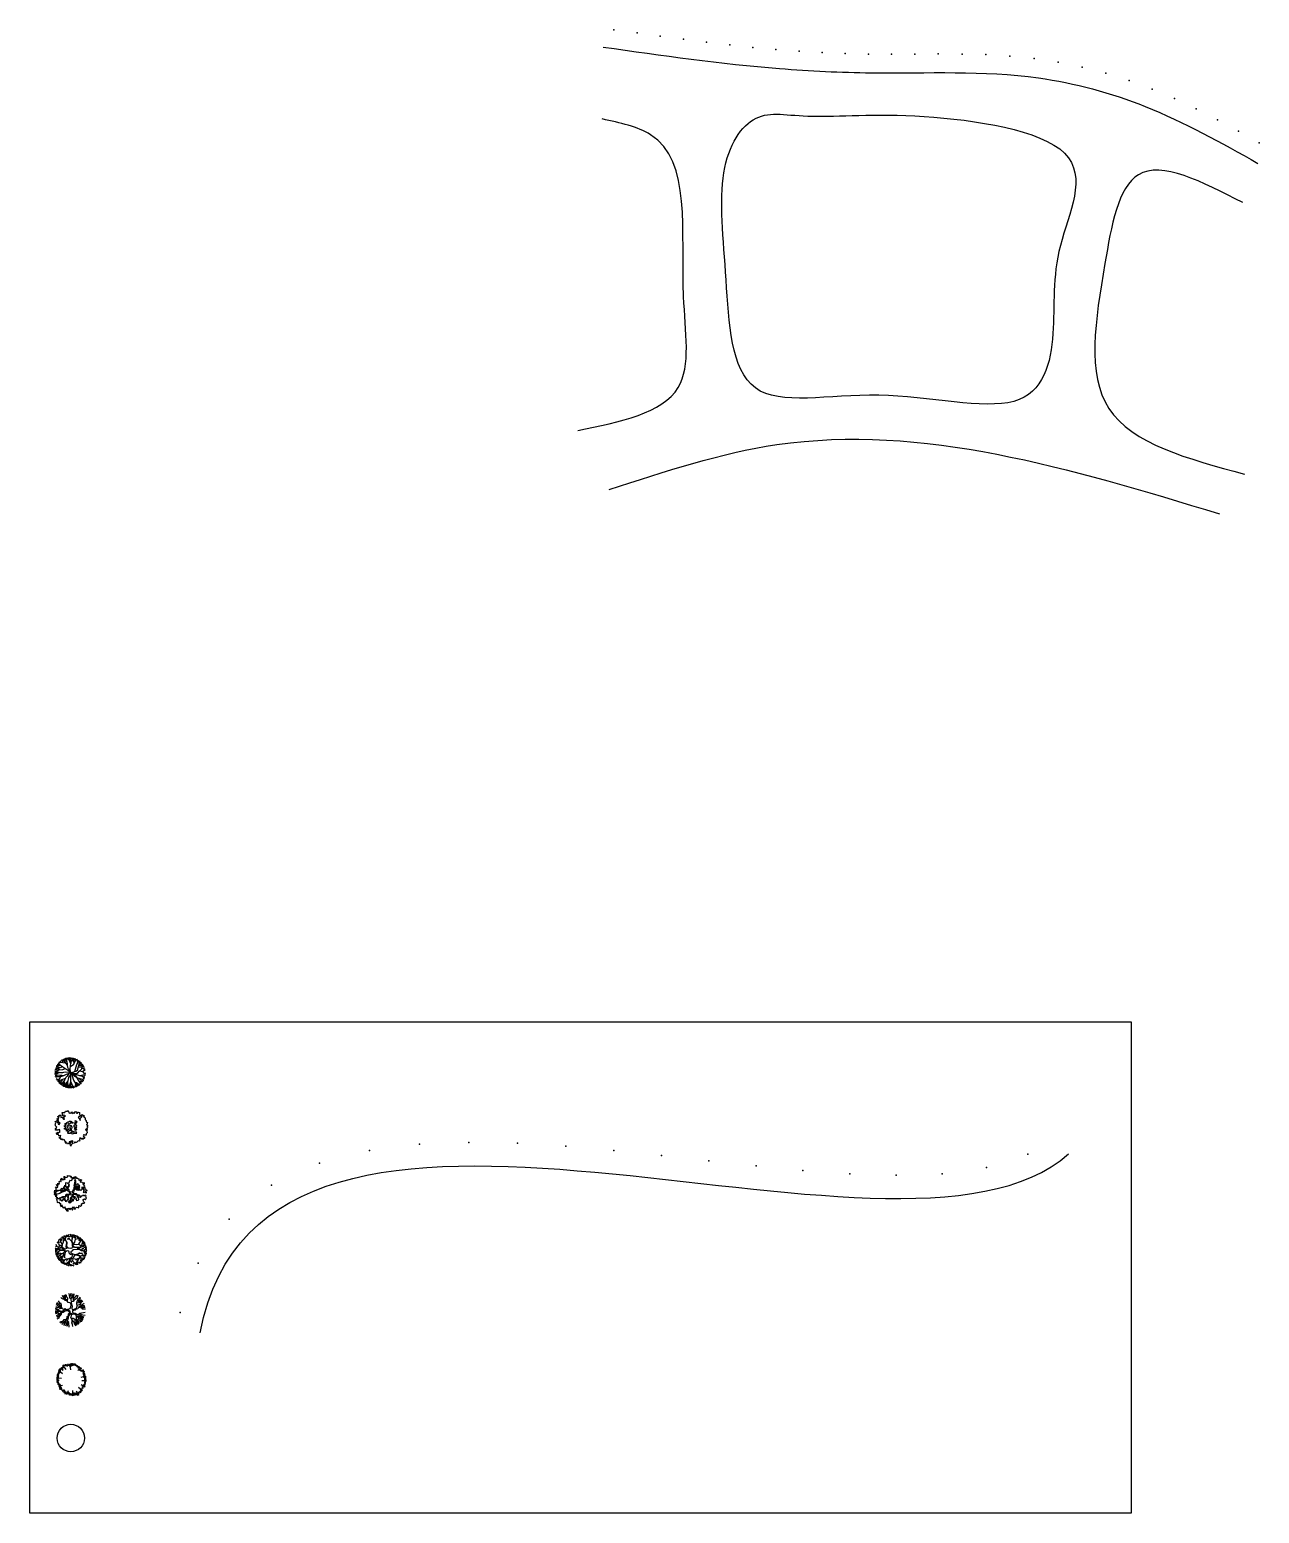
# Model space of a CAD drawing. Header units: millimetres. Extents: x -21385 to 341565, y -192336 to 174804.
# Drawn here: x 162239 to 341565, y -41596 to 174804 of the extents above; entities that cross this region are included whole.
import ezdxf

# ---------------------------------------------------------------- set-up
doc = ezdxf.new("R2010")
doc.units = ezdxf.units.MM

# ---------------------------------------------------------------- blocks, each defined once
blk = doc.blocks.new('SYMBOL_Baum_2_2D')
for points in [[(-1.877314, 1252.544335), (-272.324504, 1838.62415), (-315.855227, 2168.110385)], [(-288.219755, 1958.936109), (-124.4886, 2048.593451), (-42.293363, 2192.505927)], [(-124.4886, 2048.593451), (-221.359814, 2169.933198)], [(-175.398927, 1628.578987), (-46.38064, 1908.835359), (-13.441886, 2183.503199)], [(9.555715, 0.18433), (-67.835408, 102.781304), (-79.582596, 216.203819), (-81.589739, 320.254948), (-84.313718, 461.467194), (-87.242508, 613.296902), (-72.838449, 802.635906), (-56.635326, 953.772527), (-40.084025, 1086.859462), (-4.76947, 1238.364742), (20.46013, 1362.05981), (37.400571, 1474.973567), (54.50486, 1579.393354), (52.313388, 1693.000199), (59.677632, 1806.791373), (67.226205, 1911.026831), (65.403392, 2005.522244), (62.313771, 2165.689523)], [(-1756.717496, 349.39756), (-1979.046568, 179.563226), (-2347.612603, 124.657242)], [(0, 0), (-841.640318, 22.001875), (-1059.113961, 8.247544), (-1218.700322, -33.067958), (-1389.641462, -36.365406), (-1531.038037, -29.53367), (-1748.88034, -24.176569), (-1975.216612, -18.983316), (-2164.576097, -3.51751), (-2335.332908, -16.370675)], [(9.555715, 0.18433), (-403.371832, -177.723635), (-684.666598, -296.798919), (-862.094565, -404.311345), (-1097.409816, -484.262599), (-1324.114747, -459.957914), (-1589.206391, -427.896578), (-1930.948572, -386.692415), (-2323.792542, -261.464815)], [(-850.462059, 552.812514), (-1208.679207, 383.484735), (-2322.591081, 314.201056)], [(-1971.921004, 336.012218), (-2097.753194, 441.74656), (-2286.928349, 447.65665)], [(-1818.096911, 645.761541), (-2261.035038, 503.941614)], [(-2038.721804, 575.121864), (-2206.904103, 704.114224)], [(-1957.704228, 780.084748), (-2162.194413, 809.066519)], [(-1287.845218, 845.208281), (-1564.178987, 697.393826), (-2108.137085, 980.051889)], [(-1623.126733, 357.706709), (-1818.096911, 645.761541), (-2105.788916, 922.564459)], [(0, 0), (-201.454851, 146.938007), (-345.735986, 248.244675), (-479.031, 330.644722), (-650.917536, 431.418883), (-833.605864, 541.54395), (-1369.462401, 899.770323), (-1531.793221, 1000.728814), (-1843.762278, 985.15167), (-2070.43502, 991.682481)], [(-1796.732673, 1135.024186), (-2006.461758, 1105.221593)], [(-1687.77775, 992.940242), (-1897.236539, 1266.087429)], [(-1531.793221, 1000.728814), (-1649.598681, 1216.195315), (-1860.196731, 1314.853667)], [(-1649.598681, 1216.195315), (-1778.197844, 1413.777845)], [(-485.545276, 1048.093796), (-744.874559, 1337.737258), (-1180.582914, 1404.744491), (-1748.640886, 1450.080161)], [(-1464.6119, 1427.412326), (-1642.271615, 1555.378713)], [(-1423.846919, 1571.666337), (-1561.938652, 1628.360188)], [(-1396.53036, 1421.978863), (-1451.163478, 1721.353812)], [(9.555715, 0.18433), (-299.136374, -185.272208), (-446.258709, -377.171342), (-556.772916, -539.686492), (-714.328384, -741.346153), (-878.923668, -1018.553643), (-1422.860548, -1855.842977)], [(-1197.942264, 1678.752122), (-1350.140273, 1790.47983)], [(-909.86975, 1614.453779), (-1052.247581, 1634.518311), (-1229.326141, 1866.471814)], [(-1180.582914, 1404.744491), (-1210.52427, 1877.352044)], [(-744.874559, 1337.737258), (-1101.473555, 1935.796105)], [(-559.28561, 1549.541484), (-884.006671, 1722.734976), (-1040.751831, 1974.625277)], [(-727.512949, 1924.374155), (-890.007618, 2033.826616)], [(-884.006671, 1722.734976), (-727.512949, 1924.374155), (-768.644122, 2074.4048)], [(-615.17593, 1992.393893), (-740.161303, 2084.513504)], [(9.555715, 0.18433), (-86.651172, -408.471612), (-354.580748, -724.847362), (-493.097775, -1417.911189), (-723.409985, -2197.717045)], [(9.555715, 0.18433), (0, 0), (-58.255943, 46.672603), (-106.058272, 102.043987), (-145.55096, 167.134934), (-184.166232, 241.802078), (-223.679402, 307.954772), (-272.403378, 411.104735), (-332.092994, 532.099572), (-390.188356, 625.50949), (-430.418362, 728.823301), (-451.168278, 813.394339), (-480.965151, 926.468676), (-482.972294, 1030.519805), (-504.992035, 1180.919108), (-517.107881, 1313.453055), (-547.966501, 1426.506911), (-560.061867, 1557.979112), (-571.624725, 1661.845911), (-582.678826, 1794.400339), (-594.241685, 1898.267139), (-615.17593, 1992.393893), (-617.183072, 2096.445021), (-620.726264, 2110.886111)], [(-272.324504, 1838.62415), (-454.114934, 1957.263667), (-527.358012, 2131.068947)], [(-454.114934, 1957.263667), (-417.366706, 2034.446712), (-402.118407, 2151.666907)], [(-63.59805, 888.826861), (420.666332, 1208.334297), (574.784253, 1533.136037), (670.620916, 2033.351299)], [(0, 0), (-43.837286, -700.796729), (-31.446252, -1343.153187), (-39.296376, -1872.250978), (22.154715, -2284.869292)], [(0, 0), (1274.71555, -448.063655), (2052.852329, -629.073229)], [(0, 0), (520.022072, -528.474426), (941.346849, -785.882408), (1682.008194, -969.153357), (1961.95693, -900.568927)], [(0, 0), (776.271568, -542.649925), (954.548191, -974.688904), (1158.91135, -1272.394873), (1725.377717, -1335.196659)], [(0, 0), (119.443943, -300.406198), (220.124632, -619.23074), (321.37879, -967.784177), (430.714029, -1239.707557), (673.528612, -1603.5867), (954.197399, -1947.617093), (990.203307, -2002.074438)], [(9.555715, 0.18433), (413.319955, 102.503503), (704.723426, 193.095969), (948.488416, 330.565848), (1073.222352, 691.975718), (1160.610841, 1062.224466), (1238.996603, 1403.621738), (1281.434081, 1690.0892)], [(9.555715, 0.18433), (504.05252, -141.100907), (795.848399, -125.912903), (1059.113961, -8.247543), (1215.239024, 212.503068), (1429.62003, 386.581077), (1661.682062, 580.118695), (1858.037132, 697.555496), (1994.197255, 700.18202)], [(54.136201, 1598.504786), (210.445594, 1809.699682), (300.554097, 2135.011939)], [(66.857546, 1930.138263), (204.553796, 2150.518206)], [(505.769385, 1387.687999), (345.724001, 1679.541536), (337.073682, 2127.977784)], [(341.709716, 1887.643794), (478.907677, 2098.47003)], [(355.545658, 1661.631083), (583.511794, 2071.810025)], [(478.716367, 1883.251856), (647.842366, 2041.635473)], [(566.418291, 150.099215), (865.930403, 1141.511394), (1227.95949, 1731.132129)], [(574.784253, 1533.136037), (841.563622, 1964.200859)], [(987.790411, 1654.715481), (868.02703, 1949.3382)], [(992.403261, 1347.492135), (984.250503, 1890.479111)], [(989.065219, 1569.811177), (1115.529903, 1809.506425)], [(1102.773131, 817.176862), (1477.147172, 841.032205), (1842.200601, 1032.446979)], [(1160.610841, 1062.224466), (1349.970326, 1046.758661), (1538.776822, 1059.960003), (1734.578903, 1206.063951)], [(1238.70842, 1402.3666), (1422.853477, 1568.13735)], [(1247.764704, 238.914017), (1689.354572, 136.677438), (1902.37228, -114.127368), (2123.893229, -178.512613)], [(1349.970326, 1046.758661), (1384.363233, 1246.04252), (1409.753414, 1416.474902), (1473.390207, 1531.351572)], [(1397.644162, 1335.191168), (1579.817137, 1410.196154)], [(1566.379643, 1080.556726), (1651.269295, 1318.679336)], [(1566.379643, 1080.556726), (1830.669183, 1052.761598)], [(1579.149972, 511.287685), (1637.819027, 826.075157), (1861.571419, 1009.893211)], [(1689.354572, 136.677438), (1949.715093, 349.879476), (2087.579859, 359.891078)], [(1733.112363, 622.840006), (1975.842591, 482.088994), (2065.146893, 463.873944)], [(1739.471589, 909.585219), (1921.001422, 878.157016)], [(-2128.444806, -197.192395), (-2343.598317, -83.445016)], [(-1595.538108, -27.947507), (-1944.682421, -170.280517), (-2326.734605, -226.231804)], [(-1930.948572, -386.692415), (-2099.35333, -466.415109), (-2288.332572, -502.720571)], [(-1935.384026, -652.313297), (-2287.25866, -526.333285)], [(-1097.409816, -484.262599), (-1538.127094, -653.147355), (-1935.384026, -652.313297), (-2220.676236, -757.320573)], [(-1984.91831, -1002.713296), (-2155.683696, -929.890217)], [(-1730.10946, -997.266971), (-1984.91831, -1002.713296), (-2111.875255, -1026.597038)], [(-1857.513885, -999.990134), (-2029.235593, -1183.070053)], [(-1538.127094, -653.147355), (-1924.246865, -1345.249398)], [(-794.782982, -876.845886), (-1377.900157, -1085.534512), (-1668.218132, -1232.399527), (-1911.798792, -1379.425122)], [(-1693.505907, -1408.14064), (-1824.851953, -1481.837767)], [(-1668.218132, -1232.399527), (-1720.221626, -1593.805466)], [(-1230.242951, -1032.69028), (-1364.490736, -1340.189754), (-1695.419963, -1619.511755)], [(-1216.056021, -1537.505995), (-1491.579992, -1579.498809), (-1671.923352, -1643.12291)], [(-1491.579992, -1579.498809), (-1537.372819, -1765.860546)], [(-1301.88417, -1669.622417), (-1260.512598, -1829.955437), (-1295.297914, -1953.834834)], [(-1014.003147, -1834.75955), (-1275.045399, -1955.537021)], [(-1149.695642, -1435.356575), (-1014.003147, -1834.75955), (-979.86756, -2117.6928)], [(-1131.384279, -1889.068751), (-1094.331171, -2055.915975)], [(-1018.703068, -1233.717949), (-920.777559, -1767.108471), (-958.321277, -2117.824076)], [(-464.453659, -1274.591619), (-726.245303, -1555.176258), (-927.340226, -2130.419378)], [(-829.421521, -1850.31752), (-776.288346, -1934.263886), (-789.42258, -2189.431154)], [(-447.733076, -1731.282203), (-547.804832, -1995.709207), (-587.913601, -2235.016198)], [(-378.478426, -1963.765091), (-562.185141, -2241.34124)], [(-516.987725, -1498.799315), (-378.478426, -1963.765091), (-401.124146, -2276.471466)], [(-32.573281, -1419.114849), (-210.237516, -1875.548427), (-305.501899, -2279.165868)], [(-163.03818, -2092.376918), (-220.44296, -2282.545404)], [(-210.237516, -1875.548427), (-120.386504, -2288.313965)], [(-39.296376, -1872.250978), (-75.094656, -2288.207842)], [(-32.552229, -1285.818892), (226.532585, -1942.535179), (101.216239, -2279.01518)], [(226.532585, -1942.535179), (445.849523, -2024.338007), (571.227305, -2191.86208)], [(336.191054, -1983.436593), (251.849774, -2263.875622)], [(294.020414, -2123.656107), (406.174125, -2229.48513)], [(539.483715, -1402.708559), (841.216533, -1486.702887), (1303.744771, -1788.748468)], [(683.037038, -1615.241675), (604.350388, -1926.749956), (652.710907, -2156.447777)], [(643.693713, -1770.995816), (850.5421, -2074.260681)], [(841.216533, -1486.702887), (883.638012, -1703.623543), (1087.100005, -1954.612678)], [(1080.557944, -1643.000405), (1180.341969, -1882.143158)], [(1158.91135, -1272.394873), (1384.01181, -1720.282829)], [(1164.826233, -841.180662), (1515.774427, -1161.42115), (1746.694537, -1304.118205)], [(1331.544181, -461.283087), (1754.925516, -344.269847), (2111.703001, -320.194161)], [(1452.690622, -1304.964967), (1437.040487, -1484.768736), (1499.120195, -1609.626637)], [(1668.945753, -539.769179), (1848.402542, -730.148249), (1981.635885, -850.613496)], [(1682.008194, -969.153357), (1774.256265, -1262.187617)], [(1732.358779, -1129.096501), (1834.13108, -1163.274114)], [(1953.287728, -330.884175), (2081.014547, -509.485764)], [(1997.211215, -141.692382), (2127.136682, -58.171772)]]:
    blk.add_lwpolyline(points)
blk = doc.blocks.new('2D Baum (2)')
blk.add_blockref('SYMBOL_Baum_2_2D', (0, 0))
blk = doc.blocks.new('SYMBOL_Baum_3_2D')
for points in [[(-2245, -438), (-2206, -329), (-2268, -182), (-2121, -213), (-2190, -97), (-2059, 42), (-2245, 212), (-2229, 352), (-2291, 468), (-2206, 631), (-2314, 847), (-2059, 940), (-2105, 832), (-1904, 685), (-1858, 437), (-1695, 406), (-1571, 638), (-1734, 708), (-1734, 847), (-1858, 894), (-1803, 1095), (-1989, 1010), (-1966, 1157), (-2051, 1242), (-1927, 1304), (-1734, 1265), (-1881, 1621), (-1703, 1544), (-1687, 1760), (-1471, 1792), (-1447, 1435), (-1084, 1520), (-1215, 1405), (-1091, 1165), (-944, 1180), (-983, 1381), (-913, 1583), (-774, 1637), (-898, 1745), (-1084, 1776), (-1169, 1675), (-1293, 2140), (-875, 2171), (-805, 2364), (-495, 2349), (-372, 2473), (-255, 2055), (-46, 2101), (31, 2016), (108, 2240), (178, 2117), (341, 2031), (348, 2171), (511, 2047), (697, 2318), (852, 2264), (821, 2055), (960, 2039), (1115, 2217), (1239, 2163), (1293, 1544), (1146, 1575), (1084, 1405), (1277, 1312), (1239, 1126), (1424, 1056), (1370, 1234), (1463, 1435), (1595, 1520), (1540, 1652), (1548, 1784), (1633, 1877), (1773, 1644), (1935, 1737), (1896, 1482), (2090, 1373), (2067, 1095), (2191, 1110), (2276, 762), (2423, 700), (2376, 499), (2260, 429), (2462, 181), (2322, 120), (2407, -43), (2330, -151), (2353, -422), (2175, -283), (2121, -430), (2307, -507), (2353, -817), (2253, -949), (2237, -1142), (1959, -1165), (1896, -1057), (1796, -1251), (1835, -1343), (1989, -1390), (1997, -1537), (1943, -1684), (1804, -1552), (1680, -1823), (1633, -1668), (1517, -1661), (1517, -1591), (1324, -1537), (1246, -1769), (1324, -1847), (1269, -2001), (1061, -1986), (836, -2210), (697, -2148), (642, -2311), (526, -2141), (465, -2326), (186, -2365), (186, -2435), (31, -2535), (-8, -2745), (-108, -2466), (-217, -2381), (-54, -2326), (62, -2172), (302, -2141), (286, -2001), (186, -1939), (108, -2025), (23, -1963), (-69, -2133), (-240, -2102), (-294, -2342), (-503, -2450), (-549, -2319), (-813, -2334), (-673, -2117), (-820, -2141), (-913, -1831), (-1091, -1878), (-1176, -1723), (-1486, -1831), (-1424, -1723), (-1463, -1576), (-1587, -1645), (-1672, -1568), (-1664, -1405), (-1533, -1367), (-1486, -1196), (-1780, -1227), (-1819, -1026), (-2043, -1026), (-2098, -786), (-1958, -910), (-1958, -709), (-1827, -833), (-1726, -654), (-1610, -771), (-1602, -515), (-1649, -267), (-1773, -407), (-1865, -299), (-1920, -430)], [(-666, -329), (-952, -291), (-936, -144), (-759, -144), (-813, 73), (-936, 96), (-929, 282), (-696, 174), (-882, 507), (-743, 615), (-549, 476), (-588, 700), (-418, 808), (-302, 677), (-232, 909), (47, 878), (0, 762), (263, 762), (325, 669), (279, 553), (-39, 646), (-155, 460), (-340, 545), (-248, 328), (-549, 228), (-402, -4), (-557, -97), (-580, -236)], [(-23, 321), (-124, 220), (-155, -4), (0, -376), (23, -206), (163, -229), (209, -51), (93, 228), (-15, 197)], [(642, -476), (650, -329), (542, -322), (627, -159), (550, -82), (604, 42), (472, 11), (488, 328), (635, 359), (565, 631), (658, 762), (612, 925), (766, 986), (867, 808), (697, 576), (728, 336), (852, 244), (735, 96), (844, -4), (705, -105), (828, -353), (712, -399)], [(-573, -360), (-712, -453), (-495, -577), (-309, -600), (-309, -670), (-464, -701), (-488, -833), (-69, -840), (-31, -686), (93, -732), (101, -902), (286, -949), (465, -840), (875, -848), (751, -670), (457, -686), (356, -585), (318, -778), (240, -562), (116, -631), (124, -476), (-69, -523), (-232, -469), (-271, -213), (-410, -275), (-426, -453)]]:
    blk.add_lwpolyline(points, close=True)
blk = doc.blocks.new('2D Baum (3)')
blk.add_blockref('SYMBOL_Baum_3_2D', (0, 0))
blk = doc.blocks.new('SYMBOL_Baum_5_2D')
for points in [[(241, 1832), (72, 1309), (173, 971), (207, 611), (347, 366), (-6, 216), (-360, 258), (-602, 511), (-562, 1113), (-798, 1463), (-731, 1897), (-343, 2034), (-276, 2258)], [(-537, 1966), (-680, 2167)], [(-608, 2066), (-511, 2216)], [(-310, 2146), (-416, 2244)], [(50, 2125), (-164, 2273)], [(1958, 1190), (1874, 943), (1858, 653), (1711, 489), (1229, 349), (571, 387), (325, 605), (364, 852), (145, 1287), (241, 1832), (50, 2125), (21, 2284)], [(416, 1891), (291, 2062), (263, 2261)], [(291, 2062), (414, 2244)], [(600, 1954), (476, 2221)], [(540, 2083), (605, 2195)], [(-1831, -266), (-1539, 38), (-1033, 65), (-1354, 318), (-1870, 179), (-2168, 182), (-2314, 105)], [(-1539, 38), (-2303, 51)], [(-1921, 44), (-2033, -53), (-2303, -88)], [(-2168, 182), (-2292, 307)], [(-1988, 478), (-2247, 500)], [(-1691, 330), (-1988, 478), (-2140, 813)], [(-1455, 1167), (-2067, 1000)], [(-1917, 1041), (-1983, 1122)], [(-1708, 1098), (-1870, 1304)], [(-1870, 179), (-1691, 330), (-1382, 412), (-1286, 807), (-1455, 1167)], [(-1435, 1476), (-1859, 1364)], [(-1493, 639), (-1685, 517), (-1814, 511)], [(-1343, 571), (-1696, 733), (-1781, 926)], [(-1738, 829), (-1685, 955)], [(-1685, 1410), (-1725, 1506)], [(-1572, 1439), (-1612, 1622)], [(-798, 1463), (-646, 1094), (-725, 474), (-579, 230), (-927, 128), (-1281, 415), (-1219, 855), (-1455, 1167), (-1415, 1784)], [(-1445, 1331), (-1292, 1511)], [(-1113, 1673), (-1371, 1832)], [(-1242, 1753), (-1270, 1895)], [(-1219, 855), (-1057, 1142), (-1079, 1514)], [(-798, 1463), (-1113, 1673), (-1152, 1977)], [(-1065, 1286), (-950, 1418)], [(-731, 1897), (-1062, 2017)], [(-769, 1651), (-961, 1730), (-1039, 1855)], [(-896, 1957), (-865, 2128)], [(-214, 1568), (-540, 1568)], [(-377, 1568), (-433, 1656)], [(-343, 2034), (-40, 1960)], [(72, 1309), (-214, 1568), (-259, 1826)], [(-131, 1982), (-40, 2051)], [(2065, 114), (1868, -169), (1548, -121), (1200, 65), (285, 32), (252, -133), (61, -232), (-6, -283), (-17, -391), (112, -485), (516, -681), (880, -627), (1363, -843), (1566, -803), (1891, -823), (2138, -609), (2261, -576)], [(151, 1969), (201, 2130)], [(241, 1832), (600, 1954), (790, 2119)], [(364, 852), (588, 1147), (662, 1573), (1014, 1682), (1273, 1573), (1593, 1628)], [(364, 852), (813, 781), (1178, 835), (1436, 1346), (1627, 1608)], [(662, 1573), (616, 1775), (538, 1807)], [(616, 1775), (734, 1906)], [(675, 1840), (723, 1801)], [(1014, 1682), (869, 2125)], [(918, 1974), (970, 2068)], [(1711, 489), (1223, 270), (931, 227), (958, 167), (1195, 182), (1537, -36), (1840, -118), (2065, 114), (2312, 179)], [(958, 1854), (1138, 1974)], [(1176, 1691), (1133, 1809), (1173, 1954)], [(1273, 1573), (1133, 1397)], [(1144, 1628), (1273, 1880)], [(1178, 835), (1459, 671), (1734, 744)], [(1195, 1475), (1206, 1344)], [(1211, 1759), (1436, 1775)], [(1436, 1346), (1391, 1449), (1419, 1503)], [(1537, -36), (1756, 199), (1756, 267)], [(1596, 707), (1644, 920), (1740, 1042)], [(1722, 1314), (1622, 1483), (1660, 1597)], [(1874, 943), (1700, 1207), (1745, 1420)], [(1700, 1207), (1914, 1293)], [(1711, 489), (2059, 378), (2273, 426)], [(1756, 199), (1886, 213)], [(1858, 653), (2077, 585), (2222, 602)], [(1967, 619), (2143, 847)], [(2055, 733), (2026, 872), (2065, 1020)], [(2059, 378), (2239, 563)], [(2065, 114), (2335, -93)], [(2188, 146), (2279, 434)], [(2200, 11), (2335, 54)], [(-2058, -324), (-2207, -184), (-2314, -173)], [(-1601, -786), (-1477, -496), (-1028, -434), (-961, -260), (-776, -62), (-1113, -90), (-1534, -59), (-1831, -266), (-2286, -382)], [(-1892, -439), (-2084, -545), (-2263, -562)], [(-2084, -545), (-2179, -757)], [(-1957, -627), (-2163, -843)], [(-1831, -266), (-2084, -988)], [(-265, -1656), (-175, -1357), (-231, -1255), (-96, -1184), (134, -1056), (291, -766), (-57, -653), (-203, -559), (-270, -337), (-276, -189), (-557, -144), (-837, -297), (-921, -826), (-1270, -979), (-1326, -1275), (-1371, -933), (-1028, -732), (-1023, -550), (-1410, -562), (-1601, -786), (-1843, -900), (-2017, -1130)], [(-1843, -900), (-1808, -1099), (-1937, -1269)], [(-1622, -1277), (-1825, -1269), (-1910, -1337)], [(-1702, -478), (-1831, -672)], [(-1825, -1269), (-1814, -1433)], [(-1477, -496), (-1786, -471)], [(-1601, -786), (-1573, -1107), (-1708, -1576)], [(-1326, -1275), (-1512, -1445), (-1629, -1650)], [(-1512, -1445), (-1359, -1635), (-1354, -1917)], [(-1359, -1635), (-1512, -1760)], [(-1326, -1275), (-1141, -1599), (-1180, -2019)], [(-1160, -1809), (-1253, -1834), (-1298, -1939)], [(-972, -1650), (-927, -1464), (-1146, -1439)], [(-1141, -1599), (-1006, -1832), (-1033, -2087)], [(-607, -1956), (-921, -1968), (-1012, -2101)], [(-921, -826), (-955, -1166)], [(-944, -1052), (-871, -1166)], [(-407, -1340), (-691, -1328), (-927, -1464)], [(-764, -1962), (-888, -2132)], [(-265, -1656), (-607, -1956), (-753, -2195)], [(-602, -1433), (-635, -1621)], [(-607, -1956), (-573, -2263)], [(-231, -1255), (-602, -1433)], [(-344, -1904), (-495, -1956)], [(-226, -2002), (-444, -2294)], [(-250, -1792), (-433, -2010)], [(1891, -823), (1576, -866), (1363, -928), (897, -735), (527, -786), (302, -1226), (39, -1300), (-265, -1656)], [(-265, -1656), (-226, -2002), (420, -2308)], [(-117, -2053), (-113, -2334)], [(258, -1581), (61, -1718), (-73, -1735)], [(2, -2110), (11, -2340)], [(61, -1718), (89, -1832)], [(302, -1226), (258, -1581), (426, -1757), (387, -2124)], [(405, -1956), (280, -2059)], [(426, -1757), (588, -1888), (706, -1848)], [(762, -1402), (527, -1269)], [(588, -1888), (611, -2027)], [(1363, -928), (846, -1697), (667, -2234)], [(1145, -1253), (762, -1402), (706, -1519)], [(757, -1966), (818, -2087)], [(846, -1697), (1492, -1803)], [(986, -1315), (874, -1261)], [(1020, -1726), (920, -1962), (874, -2169)], [(880, -627), (1251, -451), (1267, -371)], [(920, -1962), (1043, -2087)], [(1027, -1428), (1037, -1576)], [(1153, -1748), (1217, -1979)], [(1251, -451), (1711, -448)], [(1295, -1771), (1375, -1911)], [(1363, -928), (1453, -1337), (1672, -1604)], [(1453, -1337), (1408, -1581), (1531, -1755)], [(1414, -1159), (1616, -1135), (1796, -1232)], [(1531, -449), (1678, -609), (1660, -704)], [(1535, -1437), (1790, -1343), (1924, -1320)], [(1678, -609), (1784, -633)], [(1790, -1343), (1840, -1436)], [(1868, -169), (2009, -465), (2267, -548)], [(1891, -823), (1886, -1147), (1942, -1286)], [(1886, -1147), (2054, -1110)], [(2009, -465), (2171, -244), (2317, -153)], [(2015, -716), (2217, -700)], [(2015, -716), (2149, -851)], [(2082, -784), (2037, -931), (2098, -1028)], [(2090, -354), (2279, -448)], [(2171, -244), (2301, -317)], [(-373, -2199), (-265, -2325)], [(153, -2182), (145, -2334)]]:
    blk.add_lwpolyline(points)
blk = doc.blocks.new('2D Baum (5)')
blk.add_blockref('SYMBOL_Baum_5_2D', (0, 0))
blk = doc.blocks.new('SYMBOL_Baum_6_2D')
for points in [[(-470, 1490), (-801, 1620), (-866, 1872), (-1097, 2167)], [(-780, 1850), (-881, 2225)], [(-801, 1620), (-780, 1850), (-715, 1922), (-787, 2283)], [(-499, 1303), (-427, 1771), (-614, 1894), (-700, 2275)], [(81, 1635), (-95, 1713), (-174, 1822), (-182, 2247), (-275, 2441)], [(-177, 2002), (-45, 2067), (-30, 2434)], [(107, 1281), (56, 1461), (114, 1858), (272, 2016), (265, 2232), (381, 2391)], [(114, 1858), (136, 2016), (63, 2189), (107, 2441)], [(453, 1411), (330, 1764), (417, 1930), (373, 2103), (489, 2232), (460, 2405)], [(330, 1764), (604, 1829), (683, 2052), (928, 2225)], [(-1767, 92), (-1890, 5), (-2300, -2)], [(-268, -2445), (-290, -1782), (-614, -1559), (-563, -1443), (-405, -1357), (-355, -1090), (-304, -816), (-73, -492), (-81, -110), (-196, -95), (-290, 20), (-873, 63), (-1284, -168), (-1724, -88), (-1767, 92), (-2257, 279)], [(-1253, 248), (-1565, 193), (-1803, 431), (-2019, 366), (-2185, 496)], [(-1428, 217), (-1587, 582), (-1745, 524), (-1911, 704), (-2149, 805)], [(-1425, 596), (-2120, 978)], [(-1508, 921), (-1789, 906), (-2063, 1137)], [(-1868, 1360), (-1688, 1123), (-1479, 1022), (-1508, 921), (-1414, 784), (-1428, 532), (-1277, 258), (-1061, 171), (-816, 250), (-708, 128), (-427, 150), (-117, 258), (-2, 517), (20, 777), (-95, 1072), (-391, 1137), (-499, 1303), (-672, 1411), (-881, 1425), (-960, 1641), (-1054, 1843), (-1212, 2160)], [(-960, 1641), (-1140, 1627), (-1342, 1699), (-1472, 1886)], [(1022, 2139), (871, 1728), (654, 1641), (453, 1411), (330, 1303), (107, 1281), (63, 1086), (193, 582), (143, 287), (222, 85), (820, 315), (899, 603), (885, 978), (914, 1339), (1101, 1649), (1332, 1901)], [(1923, 978), (1483, 712), (1123, 402), (993, 236), (763, 171), (633, -2), (489, 41), (373, -9), (236, -74), (236, -290), (359, -441), (640, -398), (863, -549), (1865, -931)], [(893, 1073), (1188, 1115), (1404, 1418), (1606, 1548)], [(894, 733), (1418, 913), (1526, 1216), (1743, 1382)], [(1188, 1115), (1130, 1411), (1368, 1634), (1404, 1800)], [(1185, 455), (1526, 351), (2067, 445)], [(1344, 592), (1627, 517), (2038, 589)], [(1418, 913), (1411, 1267), (1548, 1339), (1606, 1490)], [(1526, 351), (1663, 229), (2110, 214)], [(1627, 517), (1678, 683), (2009, 769)], [(-1724, -88), (-1882, -52), (-2041, -182), (-2308, -225)], [(-1284, -168), (-1897, -204), (-2012, -369), (-2286, -377)], [(-1601, -514), (-1825, -420), (-2257, -535)], [(-1825, -420), (-1818, -593), (-2156, -809)], [(-1284, -168), (-1313, -247), (-1464, -326), (-1601, -514), (-1652, -766), (-2113, -968)], [(-1616, -1710), (-1414, -1609), (-1154, -1609), (-989, -1342), (-650, -1292), (-520, -1133), (-542, -917), (-347, -802), (-340, -535), (-167, -333), (-362, -139), (-700, -59), (-953, -153), (-1133, -319), (-1392, -369), (-1472, -715), (-1695, -960), (-2070, -1054)], [(-1695, -960), (-1738, -1162), (-2027, -1285)], [(-980, -1677), (-1306, -1724), (-1335, -1818), (-1529, -1897)], [(-832, -1319), (-837, -1522), (-1335, -2063)], [(-614, -1559), (-866, -1631), (-931, -1969), (-1097, -2221)], [(-866, -1631), (-657, -1991), (-801, -2308)], [(-614, -1559), (-520, -1760), (-477, -2164), (-592, -2366)], [(287, -2358), (258, -2077), (121, -1825), (179, -1667), (200, -1450), (-9, -989), (71, -809), (49, -427), (301, -564), (532, -535), (647, -607), (770, -751), (748, -1205), (1188, -1811)], [(70, -1162), (344, -1162), (798, -1458), (820, -1602), (1152, -2041)], [(200, -1450), (352, -1645), (496, -1724), (503, -1962), (734, -2243)], [(569, -1308), (568, -1674), (842, -2186)], [(568, -1674), (784, -1739), (892, -1890), (1044, -2012)], [(758, -989), (943, -968), (1123, -1061), (1721, -1414)], [(770, -751), (1217, -895), (1375, -838), (1555, -982), (1879, -1004)], [(1043, -1020), (1101, -1270), (1267, -1421), (1433, -1717)], [(1154, -1319), (1404, -1378), (1642, -1566)], [(1157, -662), (1289, -398), (2074, -283)], [(1217, -895), (1389, -960), (1779, -1256)], [(1289, -398), (1469, -607), (2060, -715)]]:
    blk.add_lwpolyline(points)
blk = doc.blocks.new('2D Baum (6)')
blk.add_blockref('SYMBOL_Baum_6_2D', (0, 0))
blk = doc.blocks.new('SYMBOL_Baum_7_2D')
for points in [[(-425, 2181), (-475, 2015)], [(-5, 1732), (-85, 2188)], [(75, 1834), (17, 2254)], [(140, 1841), (103, 2224)], [(234, 1892), (198, 2268)], [(292, 1913), (270, 2224)], [(386, 1957), (357, 2210)], [(444, 1957), (429, 2246)], [(530, 1978), (595, 2217)], [(632, 1928), (675, 2196)], [(-2082, 133), (-1373, 76)], [(-2074, 300), (-1785, 184)], [(-2067, 618), (-1734, 401)], [(-2067, 39), (-1807, 32)], [(-1980, 495), (-1742, 271)], [(-1951, 864), (-1749, 777)], [(-1944, 698), (-1770, 560)], [(-1937, 785), (-1770, 647)], [(-1865, 1002), (-1633, 806)], [(-1785, 1277), (-1199, 763)], [(-1785, 1103), (-1604, 929)], [(-1742, 1363), (-1459, 1175), (-1691, 1479)], [(-1597, 1501), (-1416, 1320)], [(-1474, 1639), (-1184, 1219)], [(-1315, 1573), (-1134, 1363)], [(-1300, 1718), (-1148, 1566)], [(-1228, 1790), (-1090, 1631)], [(-1199, 2044), (-1004, 1812)], [(-1177, 1899), (-743, 1371)], [(-1047, 2109), (-909, 1855)], [(-960, 2065), (-823, 1913)], [(-786, 2131), (-765, 1848)], [(-642, 2044), (-649, 1841)], [(-598, 2080), (-562, 1805)], [(-331, 2109), (-389, 1906)], [(-222, 2159), (-200, 1798)], [(-20, 1298), (-121, 2029)], [(719, 1921), (791, 2109)], [(805, 1855), (899, 2029)], [(892, 1732), (994, 1957)], [(957, 1675), (1095, 1877)], [(1015, 1197), (1486, 1646)], [(1088, 1530), (1131, 1754)], [(1203, 1573), (1254, 1798)], [(1203, 1248), (1449, 1378)], [(1247, 1544), (1355, 1704)], [(1326, 1400), (1601, 1581)], [(1355, 1161), (1543, 1313)], [(1478, 242), (2159, 430)], [(1493, 1132), (1826, 1385)], [(1630, 1089), (1833, 1255)], [(1724, 864), (1999, 987)], [(1739, 698), (2028, 886)], [(1760, 1074), (1898, 1161)], [(1804, 228), (2209, 351)], [(1818, 662), (2086, 741)], [(1826, 430), (2122, 517)], [(1840, 1002), (2028, 1117)], [(1847, 524), (2072, 662)], [(1941, 90), (2252, 105)], [(1941, -11), (2231, 3)], [(1970, 170), (2252, 220)], [(-2111, -149), (-1785, -127)], [(-2089, -62), (-1792, -47)], [(-2089, -424), (-1800, -467)], [(-2038, -243), (-1821, -315)], [(-2031, -337), (-1886, -359)], [(-2024, -518), (-1843, -510)], [(-1937, -756), (-1749, -720), (-1763, -597), (-1966, -626)], [(-1908, -192), (-1727, -185)], [(-1568, -836), (-1850, -901)], [(-1633, -778), (-1821, -822)], [(-1213, -995), (-1792, -1133)], [(-1488, -930), (-1785, -1017)], [(-1488, -1155), (-1713, -1212)], [(-1438, -1183), (-1705, -1350)], [(-1336, -1364), (-1691, -1538)], [(-1344, -1292), (-1597, -1357)], [(-1416, -1444), (-1590, -1545)], [(-1344, -1502), (-1474, -1589)], [(-1286, -1574), (-1438, -1654)], [(-1213, -1596), (-1322, -1755)], [(-975, -1617), (-1264, -1762)], [(-975, -1610), (-1235, -1921)], [(-873, -1719), (-1047, -1900)], [(-837, -1798), (-1025, -2052)], [(-794, -1907), (-989, -2153)], [(-765, -1929), (-909, -2160)], [(-671, -1885), (-859, -2283)], [(-620, -1987), (-692, -2175)], [(-417, -1748), (-642, -2319)], [(-497, -2008), (-446, -2196)], [(-417, -2117), (-367, -2247)], [(-302, -1936), (-316, -2196)], [(-229, -2088), (-251, -2370)], [(-135, -2102), (-157, -2435)], [(-34, -2146), (-12, -2399)], [(60, -2153), (82, -2421)], [(140, -2139), (219, -2464)], [(226, -2081), (256, -2363)], [(256, -1683), (299, -2428)], [(342, -2037), (465, -2435)], [(451, -1987), (465, -2298)], [(530, -2052), (625, -2341)], [(603, -2044), (704, -2363)], [(617, -2016), (784, -2385)], [(653, -1979), (856, -2319)], [(762, -1741), (1102, -2385)], [(791, -1972), (994, -2406)], [(994, -1921), (1167, -2225)], [(1095, -1878), (1211, -2081)], [(1124, -1227), (1717, -1704)], [(1167, -1856), (1312, -2008)], [(1290, -1798), (1399, -2044)], [(1348, -1487), (1580, -1639)], [(1348, -1719), (1522, -1827)], [(1363, -1755), (1493, -1950)], [(1370, -1647), (1551, -1741)], [(1507, -829), (2064, -1155)], [(1507, -1437), (1652, -1545)], [(1580, -1270), (1775, -1357)], [(1587, -250), (2267, -257)], [(1587, -1306), (1688, -1480)], [(1609, -1198), (1775, -1270)], [(1630, -1060), (1789, -1285)], [(1804, -1075), (1970, -1075)], [(1826, -786), (2086, -909)], [(1833, -901), (2064, -974)], [(1934, -474), (2137, -525)], [(1934, -525), (2093, -561)], [(1956, -185), (2260, -178)], [(1956, -764), (2129, -749)], [(1963, -105), (2245, -76)], [(1992, -424), (2173, -467)], [(2021, -308), (2252, -351)], [(2021, -663), (2166, -648)]]:
    blk.add_lwpolyline(points)
blk = doc.blocks.new('2D Baum (7)')
blk.add_blockref('SYMBOL_Baum_7_2D', (0, 0))
blk = doc.blocks.new('TreePlaceHolder')
blk.add_point((0, 0))
blk = doc.blocks.new('2D Baum (8)')
blk.add_circle((0, 0), 2000)
blk = doc.blocks.new('2D Baum (4)')
at = {"color": 0, "linetype": 'ByBlock', "lineweight": -2}
for points in [[(-2181.172671, -522.187098), (-2227.162695, -253.428418), (-2319.382273, -291.754076), (-2365.372296, -145.877038), (-2304.052265, -15.330263), (-2396.032312, 15.330263), (-2327.047277, 122.881643), (-2449.926871, 161.207301), (-2350.042289, 245.763286), (-2350.042289, 414.635719), (-2173.507668, 337.984402), (-2111.948105, 476.196308), (-2165.603132, 552.847625), (-2119.613109, 645.068741), (-2257.82271, 698.964199), (-2073.623085, 906.162291), (-2004.398519, 760.285253), (-1920.083476, 844.841237), (-1966.0735, 1029.043933), (-2065.958082, 1098.269654), (-2073.623085, 1244.146692), (-1889.183929, 1128.930181), (-1858.523914, 1267.142088), (-1920.083476, 1313.132878), (-1904.513937, 1443.679652), (-1797.203882, 1420.684257), (-1781.634343, 1297.802614), (-1597.434718, 1382.358599), (-1689.654297, 1436.014521), (-1666.659285, 1543.5659), (-1720.314312, 1705.012737), (-1535.875156, 1812.324581), (-1482.220129, 1681.777807), (-1397.665554, 1705.012737), (-1397.665554, 1858.554907), (-1451.560113, 1973.771418), (-1305.685508, 2165.639246), (-1290.3555, 1966.106286), (-1182.805914, 1873.88517), (-1059.92632, 1996.766813), (-1044.596312, 2088.987929), (-890.817172, 1981.43655), (-852.492152, 2104.318193), (-1021.361769, 2234.864967), (-952.376734, 2288.520889), (-1021.361769, 2434.397927), (-883.152168, 2434.397927), (-867.82216, 2265.525494), (-675.957531, 2326.846548), (-537.74793, 2311.516284), (-460.858359, 2426.732796), (-514.513387, 2572.609834), (-383.968789, 2511.28878), (-207.434168, 2587.940097), (-138.209602, 2472.963121), (30.660016, 2465.058454), (-30.899547, 2257.860362), (222.524644, 2296.186021), (214.85964, 2196.299773), (345.404238, 2196.299773), (376.303785, 2058.087867), (261.089195, 2073.41813), (122.879594, 2012.097077), (84.315043, 1796.994318), (-130.544598, 1843.224643), (-330.313762, 1420.684257), (-238.094184, 1182.586103), (-506.848383, 1436.014521), (-775.602582, 1489.909978), (-791.172121, 1075.274259), (-990.701754, 1044.374197), (-952.376734, 890.832027), (-1036.931308, 898.497159), (-1052.261316, 760.285253), (-1159.810902, 668.064137), (-1290.3555, 506.856835), (-1328.680519, 652.733873), (-1428.565101, 629.738478), (-1582.104711, 376.31006), (-1735.64432, 383.975192), (-1904.513937, 284.088944), (-1958.408496, 414.635719), (-2035.058535, 199.772495), (-2150.273124, 261.093549), (-2242.492703, 168.872433), (-2157.938128, 69.225721), (-2280.817722, -38.325659), (-2127.278113, -107.551379), (-2134.943117, -245.763286), (-2058.293078, -353.314665)], [(429.958812, 2311.516284), (698.713011, 2419.067664), (668.052996, 2303.851153), (714.043019, 2150.308983), (890.817172, 2296.186021), (875.487164, 2173.304378), (1151.906367, 2058.087867), (1113.341816, 1927.541092), (1259.455953, 1881.550302), (1390.00055, 2004.431945), (1574.200175, 1873.88517), (1412.995562, 1819.989713), (1351.436, 1574.226427), (1551.205164, 1658.782411), (1727.739785, 1466.914583), (1935.173953, 1558.896164), (1958.168964, 1290.137483), (1727.739785, 1313.132878), (2050.388542, 1006.048538), (1873.61439, 975.388011), (1889.183929, 852.506369), (2042.723539, 821.845842), (1996.493984, 660.399005), (2127.038581, 637.40361), (2165.603132, 460.866045), (2303.812734, 414.635719), (2296.14773, 284.088944), (2142.608121, 291.754076), (2134.943117, 207.437627), (2219.25816, 153.54217), (2226.923163, -15.330263), (2073.383554, 69.225721), (1927.508949, 22.995395), (1827.624367, 207.437627), (1965.833968, 238.098154), (1842.954374, 337.984402), (1935.173953, 368.644929), (1935.173953, 506.856835), (1812.294359, 537.517362), (1842.954374, 698.964199), (1758.639332, 821.845842), (1620.190199, 875.501764), (1597.195187, 529.85223), (1428.32557, 399.305456), (1290.115968, 453.200913), (1182.566382, 668.064137), (1282.450964, 775.615516), (1251.790949, 867.836632), (1105.676812, 936.822817), (1243.886414, 967.72288), (1297.780972, 1098.269654), (1121.246351, 1167.25584), (1113.341816, 1259.476956), (982.797218, 1336.367808), (775.602582, 1144.260445), (645.057984, 1213.486165), (714.043019, 1397.688862), (744.942566, 1804.659449), (598.828429, 1881.550302), (660.387992, 2058.087867), (598.828429, 2211.630037), (475.948836, 2165.639246)], [(-2165.603132, -775.615516), (-2027.393531, -967.483344), (-2012.063523, -1390.02373), (-1743.309324, -1305.467746), (-1635.759738, -1474.340179), (-1535.875156, -1520.570505), (-1551.444695, -1697.10807), (-1436.230105, -1988.862146), (-1397.665554, -1758.668659), (-1305.685508, -1712.438333), (-1305.685508, -1873.88517), (-1105.916343, -2134.97872), (-967.706742, -2119.408921), (-852.492152, -2012.097077), (-867.82216, -2165.639246), (-729.612558, -2257.860362), (-775.602582, -2372.837338), (-629.727976, -2349.841943), (-629.727976, -2534.284175), (-568.407945, -2595.605229), (-407.203332, -2626.265756), (-376.303785, -2488.053849), (-483.853371, -2257.860362), (-276.658734, -2180.96951), (-184.439156, -2365.172206), (-46.229555, -2403.7374), (-61.559563, -2219.295168), (115.21459, -2265.525494), (145.874605, -2380.50247), (214.85964, -2480.388718), (345.404238, -2273.190626), (222.524644, -2065.752999), (399.298797, -2004.431945), (475.948836, -2157.974115), (491.518375, -2288.520889), (645.057984, -2326.846548), (683.383004, -2180.96951), (829.257609, -2065.752999), (1151.906367, -2134.97872), (1167.236375, -1819.989713), (1313.11098, -1873.88517), (1397.665554, -1958.201619), (1597.195187, -1743.09886), (1512.880144, -1628.121884), (1689.414765, -1466.675048), (1881.518925, -1489.909978), (2035.058535, -1405.353994), (1865.949386, -1251.811824), (1758.639332, -959.818213), (1973.498972, -821.606306), (2127.038581, -959.818213), (2288.482726, -691.059532), (2142.608121, -552.847625), (2242.253171, -452.961378), (2188.598144, -330.079735), (2073.383554, -268.758681), (2035.058535, -376.31006), (1889.183929, -376.31006), (1758.639332, -261.093549), (1720.074781, -414.635719), (1505.21514, -468.531176), (1336.105992, -645.068741), (1144.241363, -599.077951), (1075.016797, -668.064137), (1098.011808, -952.153081), (1067.351793, -1098.030119), (875.487164, -1128.930181), (867.82216, -959.818213), (783.267586, -967.483344), (706.378015, -906.162291), (806.262597, -798.610911), (790.93259, -744.954989), (614.397969, -698.724663), (629.727976, -514.521967), (491.518375, -522.187098), (483.61384, -844.601701), (337.739234, -959.818213), (353.069242, -1159.590708), (122.879594, -1059.70446), (91.980047, -1290.137483), (-146.114137, -1451.344784), (-330.313762, -1205.581498), (-215.099172, -1128.930181), (-230.42918, -1036.709065), (-553.077937, -959.818213), (-583.737953, -1167.25584), (-729.612558, -1267.142088), (-760.272574, -1052.039329), (-937.046726, -1059.70446), (-929.381722, -998.383407), (-1221.130933, -975.148476), (-1251.790949, -1174.920972), (-1359.340535, -1013.71367), (-1589.769714, -1075.034724), (-1489.885132, -983.053143), (-1566.774703, -860.1715), (-1528.210152, -714.054927), (-1704.984304, -744.954989), (-1789.299347, -890.832027), (-1927.74848, -821.606306), (-1889.183929, -698.724663), (-2081.288089, -660.399005)]]:
    blk.add_lwpolyline(points, close=True, dxfattribs=at)
for points in [[(-2131.092242, -176.32604), (-2012.063523, -122.881643), (-1773.969339, -76.651317), (-1543.779691, 30.660527), (-1359.340535, 153.54217), (-1082.921332, 238.098154), (-1336.345523, 122.881643), (-1512.880144, 0), (-1773.969339, -84.555984), (-2004.398519, -161.207301), (-2134.943117, -245.763286)], [(-1582.104711, 376.31006), (-1482.220129, 291.754076), (-1305.685508, 284.088944), (-1082.921332, 238.098154), (-767.937578, 322.654138), (-652.962519, 468.531176), (-414.868336, 337.984402), (-291.988742, 230.433022), (-222.764176, 69.225721), (0, 0), (-38.564551, -115.216511), (-253.424191, -138.211906), (-437.863348, -184.202697), (-629.727976, -184.202697), (-798.837125, -291.754076), (-837.162144, -499.191703), (-1029.026773, -568.177889), (-1205.800926, -560.512757), (-1528.210152, -714.054927)], [(-238.094184, 1182.586103), (-353.308773, 1128.930181), (-360.973777, 1059.70446), (-414.868336, 983.053143), (-437.863348, 890.832027), (-591.402957, 806.276043), (-683.622535, 967.72288), (-791.172121, 1075.274259), (-744.942566, 898.497159), (-614.397969, 783.280648), (-522.17839, 537.517362), (-806.502129, 506.856835), (-867.82216, 737.289857), (-1052.261316, 760.285253), (-890.817172, 522.187098), (-921.716719, 406.970587), (-1090.586336, 360.979797), (-1359.340535, 399.305456), (-1536.954615, 450.833614)], [(-238.094184, 1182.586103), (-307.31875, 1044.374197), (-291.988742, 921.492554), (-460.858359, 752.620121), (-399.538328, 560.752292), (-284.323738, 506.856835), (-314.983754, 337.984402), (-130.544598, 230.433022), (222.524644, 207.437627), (399.298797, 529.85223), (506.848383, 737.289857), (468.283832, 790.945779), (529.843394, 1013.71367), (483.61384, 1082.939391), (514.513387, 1274.807219), (568.168414, 1512.905373), (614.397969, 1758.668659), (598.828429, 1881.550302)], [(1467.777331, -507.613507), (1374.670543, -445.296246), (1282.450964, -345.649534), (1228.556406, -291.754076), (1151.906367, -291.754076), (1059.686789, -307.08434), (952.137203, -314.749471), (898.482176, -215.102759), (798.597594, -115.216511), (645.057984, -130.546775), (222.524644, -22.995395), (276.419203, 99.886248), (406.963801, 145.877038), (475.948836, 245.763286), (445.28882, 360.979797), (660.387992, 614.408214), (813.927601, 483.86144), (1075.016797, 406.970587), (1290.115968, 453.200913)], [(724.381696, 1171.422064), (737.038031, 1036.709065), (622.062973, 883.166895), (537.508398, 821.845842), (568.168414, 1013.71367), (529.843394, 1113.599918), (560.50341, 1259.476956), (637.39298, 1420.684257), (637.39298, 1712.677869), (659.673193, 1849.531458)], [(1117.255069, 1213.821582), (975.132215, 1021.378802), (883.152168, 906.162291), (798.597594, 821.845842), (729.373027, 698.964199), (614.397969, 675.729268), (552.838406, 645.068741), (575.833418, 760.285253), (622.062973, 875.501764), (783.267586, 1021.378802), (775.602582, 1144.260445)], [(1177.079638, 903.110757), (1144.241363, 821.845842), (1006.031761, 767.950384), (898.482176, 614.408214), (790.93259, 637.40361), (806.262597, 783.280648), (913.812183, 852.506369), (967.467211, 998.383407), (1121.246351, 1167.25584)], [(1259.377312, 514.61079), (1105.676812, 529.85223), (959.802207, 568.417424), (1021.361769, 729.624726), (1167.236375, 790.945779), (1217.296687, 884.122719)], [(-1528.210152, -714.054927), (-1190.470918, -645.068741), (-990.701754, -775.615516), (-1121.25032, -983.102976)], [(-1052.700068, -988.562324), (-852.492152, -767.950384), (-821.832137, -529.85223), (-660.627523, -391.640324), (-629.727976, -284.088944), (-445.528352, -215.102759), (-422.53334, -360.979797), (-506.848383, -560.512757), (-422.53334, -698.724663), (-444.339993, -985.731696)], [(-399.092964, -996.514575), (-337.978766, -668.064137), (-368.638781, -491.526572), (-353.308773, -322.414603), (-276.658734, -245.763286), (115.21459, -184.202697), (199.529633, -191.867828), (176.534621, -399.305456), (68.985035, -552.847625), (-107.549586, -760.285253), (-53.894559, -1029.043933), (-146.114137, -1451.344784)], [(-112.554548, -1428.622471), (7.665004, -959.818213), (-23.234543, -813.941175), (84.315043, -668.064137), (91.980047, -829.271438), (315.218988, -1143.166339)], [(350.055706, -1120.319916), (168.869617, -821.606306), (130.544598, -629.738478), (261.089195, -437.631114), (485.867568, -752.675375)], [(488.502787, -645.188602), (360.734246, -414.635719), (276.419203, -207.198092), (383.968789, -168.872433), (737.038031, -199.53296), (875.487164, -276.423813), (936.807195, -376.31006), (921.477187, -499.191703), (1075.016797, -668.064137)], [(1098.051592, -645.108663), (1036.691777, -599.077951), (975.132215, -483.86144), (1013.696765, -383.975192), (1144.241363, -360.979797), (1290.115968, -406.970587), (1441.457683, -535.089292)]]:
    blk.add_lwpolyline(points, dxfattribs=at)
blk = doc.blocks.new('*U45')
at = {"rotation": 283.7430632421929}
blk.add_blockref('TreePlaceHolder', (1167, 2728), dxfattribs=at)
blk = doc.blocks.new('*U46')
at = {"color": 0, "linetype": 'ByBlock', "lineweight": -2, "transparency": 16777216}
for p, rotation in [((245890, 172269), 351.8742691432268), ((249279, 171786), 351.9358655174407), ((252668, 171311), 352.1207279773075), ((256060, 170850), 352.4290631056753), ((259454, 170411), 352.8611700697216), ((262852, 170002), 353.4173722596313), ((266254, 169629), 354.097920456993), ((269661, 169301), 354.9028671231833), ((273072, 169023), 355.8241430646584), ((276488, 168803), 356.7986924943881), ((279907, 168642), 357.8120992371756), ((283328, 168542), 358.8632921730111), ((286750, 168506), 359.8678541063102), ((290173, 168516), 0.3543693076647311), ((293596, 168537), 0.2514607414758407), ((297018, 168534), 359.5576775726775), ((300440, 168472), 358.2670711501045), ((303859, 168315), 356.3726890929187), ((307269, 168027), 353.8733846295744), ((310661, 167573), 350.836143107338), ((314024, 166938), 347.7877299122199), ((317349, 166128), 344.8410800681385), ((320629, 165150), 341.9749235815995), ((323856, 164012), 339.167248441753), ((327025, 162719), 336.5018287939828), ((330136, 161292), 334.3193104962268), ((333197, 159762), 332.6564401383973), ((336220, 158158), 331.5140814693207), ((339219, 156507), 330.8887819639714)]:
    blk.add_blockref('*U45', p, dxfattribs=dict(at, rotation=rotation))

msp = doc.modelspace()

# ---------------------------------------------------------------- linework, layer by layer
msp.add_lwpolyline([(162239, 30069), (322884, 30069), (322884, -41596), (162239, -41596)], close=True)
for points in [[(245890, 172269), (271602, 169136), (284993, 168517), (309346, 167771), (324911, 163601), (341362, 155309)], [(242157, 116363), (256823, 122619), (257601, 135907), (252792, 159481), (245735, 161776)], [(339155, 149575), (323938, 153652), (319046, 140691), (319625, 119566), (339382, 109995)], [(246725, 107716), (271207, 114276), (335741, 104190)]]:
    msp.add_spline(points, degree=3)
for points in [[(263475, 153931), (262815, 149838), (263975, 139082), (264714, 118216), (285642, 123308), (309188, 117393), (312157, 130690), (310933, 142647), (319417, 158733), (290392, 163133), (275027, 161569), (267935, 163635), (264134, 158023), (263475, 153931)], [(187079, -15289), (196626, 34629), (288844, -11385), (313740, 10819)]]:
    msp.add_open_spline(points, degree=3)

# ---------------------------------------------------------------- block references
for name, p in [('*U46', (0, 0)), ('2D Baum (2)', (168248, 22705)), ('2D Baum (3)', (168248, 14708)), ('2D Baum (4)', (168248, 5111)), ('2D Baum (5)', (168248, -3187)), ('2D Baum (6)', (168248, -11984)), ('TreePlaceHolder', (184179, -12295)), ('2D Baum (7)', (168248, -21981)), ('2D Baum (8)', (168248, -30611))]:
    msp.add_blockref(name, p)
for p, rotation in [((211796, 11315), 293.620925773586), ((219067, 12227), 287.0228825585208), ((226266, 12511), 282.4595757844627), ((233387, 12372), 279.2787329849094), ((240438, 11945), 277.0778451156721), ((247431, 11329), 275.6173323854197), ((204522, 9467), 303.1898749073082), ((254376, 10602), 274.7613331268494), ((261285, 9830), 274.4454598524551), ((268163, 9077), 274.6633891124521), ((301802, 8838), 289.9156941912719), ((307785, 10789), 300.7038081103438), ((275016, 8413), 275.4685719007834), ((281840, 7920), 276.9934846518827), ((288621, 7708), 279.4982641276319), ((295315, 7933), 283.481328115247), ((197494, 6246), 316.5096969674551), ((191338, 1304), 332.6042455746349), ((186833, -5123), 347.9881333066209)]:
    msp.add_blockref('TreePlaceHolder', p, dxfattribs=dict(rotation=rotation))

doc.saveas('drawing.dxf')
